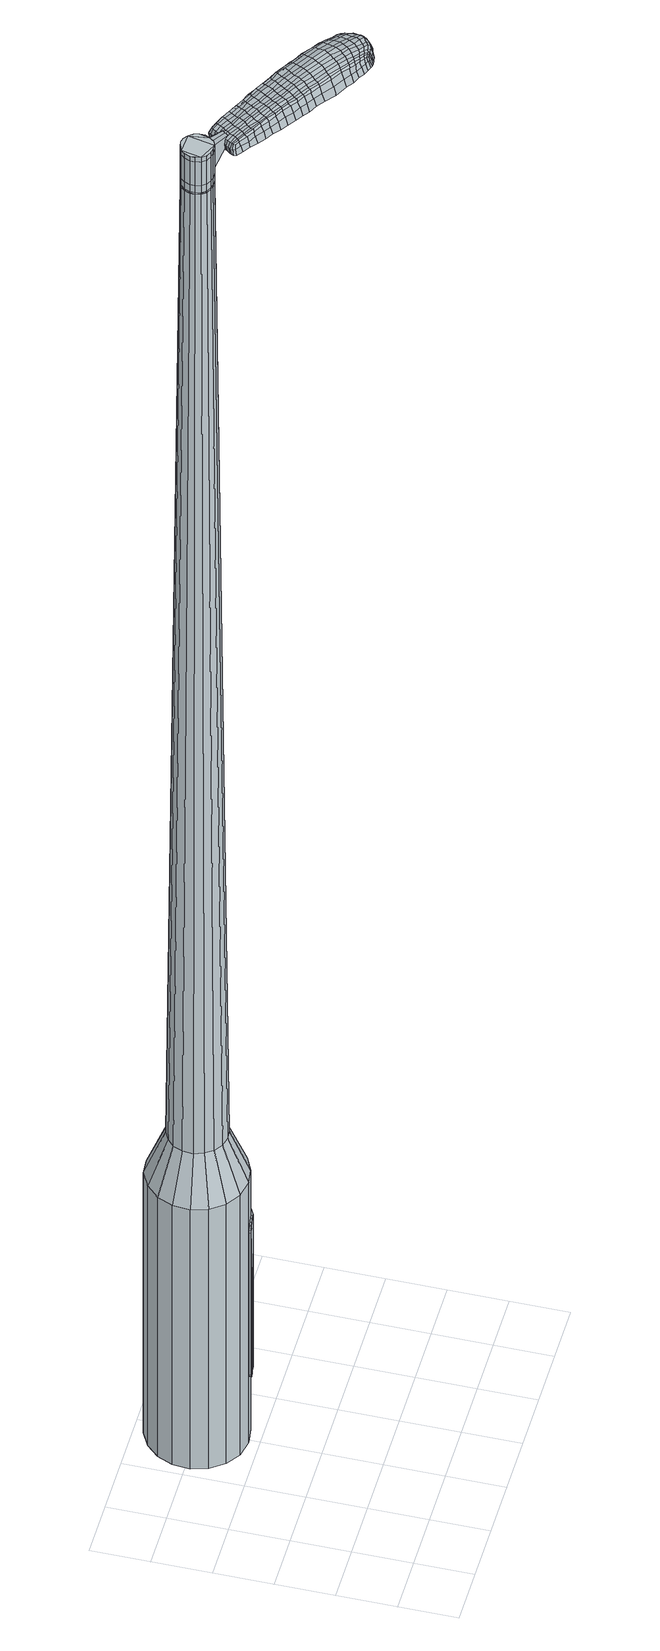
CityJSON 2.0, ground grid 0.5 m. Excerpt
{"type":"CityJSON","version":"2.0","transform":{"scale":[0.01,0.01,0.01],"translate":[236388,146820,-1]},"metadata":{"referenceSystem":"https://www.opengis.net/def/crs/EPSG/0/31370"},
"CityObjects":{
"object1":{"type":"GenericCityObject","attributes":{"cluster":525,"mean_distance_to_centroid":0.351,"new_centroid_x":236388.98,"new_centroid_y":146822.01,"mean_distance_to_camera":12.55,"H1":11.3,"H2":11.1,"Z_final":113.2,"cluster2":-1,"proj_x":236385.37,"proj_y":146827.54,"id_line":87668,"bearing_l":236.85,"distance":6.6,"orientation":"left","G_obj":326.85},"geometry":[{"type":"MultiSurface","lod":"2","boundaries":[[[0,1,2,3]],[[1,4,5,2]],[[4,6,7,5]],[[6,8,9,7]],[[8,10,11,9]],[[10,12,13,11]],[[12,14,15,13]],[[14,16,17,15]],[[16,18,19,17]],[[18,20,21,19]],[[20,22,23,21]],[[22,24,25,23]],[[24,26,27,25]],[[26,28,29,27]],[[28,30,31,29]],[[30,32,33,31]],[[32,34,35,33]],[[34,0,3,35]],[[36,37,38,39]],[[38,40,41,42]],[[41,43,42]],[[42,44,45,46]],[[45,47,46]],[[46,48,49,50]],[[49,51,50]],[[42,46,50,38]],[[50,52,39,38]],[[53,36,39]],[[2,5,7,35]],[[7,9,11,15]],[[11,13,15]],[[15,17,19,23]],[[19,21,23]],[[23,25,27,31]],[[27,29,31]],[[15,23,31,7]],[[31,33,35,7]],[[3,2,35]],[[1,0,54,55]],[[0,34,56,54]],[[34,32,57,56]],[[32,30,58,57]],[[30,28,59,58]],[[28,26,60,59]],[[26,24,61,60]],[[24,22,62,61]],[[22,20,63,62]],[[20,18,64,63]],[[18,16,65,64]],[[16,14,66,65]],[[14,12,67,66]],[[12,10,68,67]],[[10,8,69,68]],[[8,6,70,69]],[[6,4,71,70]],[[4,1,55,71]],[[55,54,72,73]],[[54,56,74,72]],[[56,57,75,74]],[[57,58,76,75]],[[58,59,77,76]],[[59,60,78,77]],[[60,61,79,78]],[[61,62,80,79]],[[62,63,81,80]],[[63,64,82,81]],[[64,65,83,82]],[[65,66,84,83]],[[66,67,85,84]],[[67,68,86,85]],[[68,69,87,86]],[[69,70,88,87]],[[70,71,89,88]],[[71,55,73,89]],[[72,90,91,92]],[[74,93,90,72]],[[75,94,93,74]],[[76,95,94,75]],[[77,96,95,76]],[[97,98,96,77]],[[99,100,98,97]],[[80,101,100,99]],[[81,102,101,80]],[[103,104,102,81]],[[105,106,104,103]],[[84,107,106,105]],[[108,109,107,84]],[[110,111,109,108]],[[87,112,111,110]],[[88,113,112,87]],[[114,115,113,88]],[[92,91,115,114]],[[116,117,118,119]],[[120,116,119,121]],[[122,120,121,123]],[[124,122,123,125]],[[126,124,125,127]],[[128,126,127,129]],[[130,128,129,131]],[[132,130,131,133]],[[134,132,133,135]],[[136,134,135,137]],[[138,136,137,139]],[[140,138,139,141]],[[142,140,141,143]],[[144,142,143,145]],[[146,144,145,147]],[[148,146,147,149]],[[73,72,92]],[[78,97,77]],[[78,79,99,97]],[[79,80,99]],[[82,103,81]],[[82,83,105,103]],[[83,84,105]],[[85,108,84]],[[85,86,110,108]],[[86,87,110]],[[89,114,88]],[[89,73,92,114]],[[150,91,90]],[[150,151,115,91]],[[151,113,115]],[[152,111,112]],[[152,153,109,111]],[[153,107,109]],[[154,106,107]],[[154,155,104,106]],[[155,102,104]],[[156,100,101]],[[156,157,98,100]],[[157,96,98]],[[39,52,148,158]],[[150,90,159,149]],[[53,39,158,117]],[[90,93,118,159]],[[36,53,117,116]],[[93,94,119,118]],[[37,36,116,120]],[[94,95,121,119]],[[38,37,120,122]],[[95,96,123,121]],[[40,38,122,124]],[[96,157,125,123]],[[41,40,124,126]],[[157,156,127,125]],[[43,41,126,128]],[[156,101,129,127]],[[42,43,128,130]],[[101,102,131,129]],[[44,42,130,132]],[[102,155,133,131]],[[45,44,132,134]],[[155,154,135,133]],[[47,45,134,136]],[[154,107,137,135]],[[46,47,136,138]],[[107,153,139,137]],[[48,46,138,140]],[[153,152,141,139]],[[49,48,140,142]],[[152,112,143,141]],[[51,49,142,144]],[[112,113,145,143]],[[50,51,144,146]],[[113,151,147,145]],[[52,50,146,148]],[[151,150,149,147]],[[148,149,160,161]],[[149,159,162,160]],[[159,118,163,162]],[[118,117,164,163]],[[117,158,165,164]],[[158,148,161,165]],[[166,167,168,169]],[[170,166,169,171]],[[166,170,172,173]],[[167,166,173,174]],[[175,176,177,178]],[[179,175,178,180]],[[175,179,181,182]],[[176,175,182,183]],[[184,185,186,187]],[[188,184,187,189]],[[184,188,190,191]],[[185,184,191,192]],[[193,194,195,196]],[[197,193,196,198]],[[193,197,199,200]],[[194,193,200,201]],[[202,203,204,205]],[[206,202,205,207]],[[202,206,208,209]],[[203,202,209,210]],[[211,212,213,214]],[[215,211,214,216]],[[211,215,217,218]],[[212,211,218,219]],[[220,221,222,223]],[[212,220,223,213]],[[220,212,219,224]],[[221,220,224,225]],[[226,227,228,229]],[[221,226,229,222]],[[226,221,225,230]],[[227,226,230,231]],[[232,170,171,233]],[[227,232,233,228]],[[232,227,231,234]],[[170,232,234,172]],[[235,236,237,238]],[[239,235,238,240]],[[235,239,241,242]],[[236,235,242,243]],[[244,245,246,247]],[[236,244,247,237]],[[244,236,243,248]],[[245,244,248,249]],[[250,251,252,253]],[[245,250,253,246]],[[250,245,249,254]],[[251,250,254,255]],[[256,257,258,259]],[[251,256,259,252]],[[256,251,255,260]],[[257,256,260,261]],[[262,167,174,263]],[[257,262,263,258]],[[262,257,261,264]],[[167,262,264,168]],[[265,266,267,268]],[[269,265,268,270]],[[265,269,271,272]],[[266,265,272,273]],[[274,275,276,277]],[[266,274,277,267]],[[274,266,273,278]],[[275,274,278,279]],[[280,281,282,283]],[[275,280,283,276]],[[280,275,279,284]],[[281,280,284,285]],[[286,179,180,287]],[[281,286,287,282]],[[286,281,285,288]],[[179,286,288,181]],[[289,290,291,292]],[[293,289,292,294]],[[289,293,295,296]],[[290,289,296,297]],[[298,299,300,301]],[[290,298,301,291]],[[298,290,297,302]],[[299,298,302,303]],[[304,305,306,307]],[[299,304,307,300]],[[304,299,303,308]],[[305,304,308,309]],[[310,311,312,313]],[[305,310,313,306]],[[310,305,309,314]],[[311,310,314,315]],[[316,176,183,317]],[[311,316,317,312]],[[316,311,315,318]],[[176,316,318,177]],[[319,205,204,320]],[[321,319,320,322]],[[319,321,323,324]],[[205,319,324,207]],[[325,321,322,326]],[[327,325,326,328]],[[325,327,329,330]],[[321,325,330,323]],[[331,327,328,332]],[[333,331,332,334]],[[331,333,335,336]],[[327,331,336,329]],[[337,333,334,338]],[[339,337,338,340]],[[337,339,341,342]],[[333,337,342,335]],[[343,339,340,344]],[[194,343,344,195]],[[343,194,201,345]],[[339,343,345,341]],[[346,347,192,191]],[[348,346,191,190]],[[346,348,349,350]],[[347,346,350,351]],[[352,353,351,350]],[[354,352,350,349]],[[352,354,355,356]],[[353,352,356,357]],[[358,359,357,356]],[[360,358,356,355]],[[358,360,361,362]],[[359,358,362,363]],[[364,365,363,362]],[[366,364,362,361]],[[364,366,199,197]],[[365,364,197,198]],[[367,368,369,370]],[[269,367,370,271]],[[367,269,270,371]],[[368,367,371,372]],[[373,188,189,374]],[[368,373,374,369]],[[373,368,372,375]],[[188,373,375,190]],[[376,377,378,379]],[[215,376,379,217]],[[376,215,216,380]],[[377,376,380,381]],[[382,383,384,385]],[[377,382,385,378]],[[382,377,381,386]],[[383,382,386,387]],[[388,185,192,389]],[[383,388,389,384]],[[388,383,387,390]],[[185,388,390,186]],[[391,392,393,394]],[[173,391,394,174]],[[391,173,172,395]],[[392,391,395,396]],[[397,398,399,400]],[[392,397,400,393]],[[397,392,396,401]],[[398,397,401,402]],[[403,196,195,404]],[[398,403,404,399]],[[403,398,402,405]],[[196,403,405,198]],[[406,407,408,409]],[[178,406,409,180]],[[406,178,177,410]],[[407,406,410,411]],[[412,200,199,413]],[[407,412,413,408]],[[412,407,411,414]],[[200,412,414,201]],[[415,416,417,418]],[[293,415,418,295]],[[415,293,294,419]],[[416,415,419,420]],[[421,206,207,422]],[[416,421,422,417]],[[421,416,420,423]],[[206,421,423,208]],[[424,425,426,427]],[[239,424,427,241]],[[424,239,240,428]],[[425,424,428,429]],[[430,431,432,433]],[[425,430,433,426]],[[430,425,429,434]],[[431,430,434,435]],[[436,203,210,437]],[[431,436,437,432]],[[436,431,435,438]],[[203,436,438,204]],[[439,440,429,428]],[[238,439,428,240]],[[439,238,237,441]],[[440,439,441,442]],[[443,444,435,434]],[[440,443,434,429]],[[443,440,442,445]],[[444,443,445,446]],[[447,320,204,438]],[[444,447,438,435]],[[447,444,446,448]],[[320,447,448,322]],[[449,450,451,452]],[[296,449,452,297]],[[449,296,295,418]],[[450,449,418,417]],[[453,324,323,454]],[[450,453,454,451]],[[453,450,417,422]],[[324,453,422,207]],[[455,456,442,441]],[[247,455,441,237]],[[455,247,246,457]],[[456,455,457,458]],[[459,460,446,445]],[[456,459,445,442]],[[459,456,458,461]],[[460,459,461,462]],[[463,326,322,448]],[[460,463,448,446]],[[463,460,462,464]],[[326,463,464,328]],[[465,466,467,468]],[[302,465,468,303]],[[465,302,297,452]],[[466,465,452,451]],[[469,330,329,470]],[[466,469,470,467]],[[469,466,451,454]],[[330,469,454,323]],[[471,472,458,457]],[[253,471,457,246]],[[471,253,252,473]],[[472,471,473,474]],[[475,476,462,461]],[[472,475,461,458]],[[475,472,474,477]],[[476,475,477,478]],[[479,332,328,464]],[[476,479,464,462]],[[479,476,478,480]],[[332,479,480,334]],[[481,482,483,484]],[[308,481,484,309]],[[481,308,303,468]],[[482,481,468,467]],[[485,336,335,486]],[[482,485,486,483]],[[485,482,467,470]],[[336,485,470,329]],[[487,488,474,473]],[[259,487,473,252]],[[487,259,258,489]],[[488,487,489,490]],[[491,492,478,477]],[[488,491,477,474]],[[491,488,490,493]],[[492,491,493,494]],[[495,338,334,480]],[[492,495,480,478]],[[495,492,494,496]],[[338,495,496,340]],[[497,498,499,500]],[[314,497,500,315]],[[497,314,309,484]],[[498,497,484,483]],[[501,342,341,502]],[[498,501,502,499]],[[501,498,483,486]],[[342,501,486,335]],[[503,504,490,489]],[[263,503,489,258]],[[503,263,174,394]],[[504,503,394,393]],[[505,506,494,493]],[[504,505,493,490]],[[505,504,393,400]],[[506,505,400,399]],[[507,344,340,496]],[[506,507,496,494]],[[507,506,399,404]],[[344,507,404,195]],[[508,509,411,410]],[[318,508,410,177]],[[508,318,315,500]],[[509,508,500,499]],[[510,345,201,414]],[[509,510,414,411]],[[510,509,499,502]],[[345,510,502,341]],[[511,512,372,371]],[[268,511,371,270]],[[511,268,267,513]],[[512,511,513,514]],[[515,348,190,375]],[[512,515,375,372]],[[515,512,514,516]],[[348,515,516,349]],[[517,518,519,520]],[[218,517,520,219]],[[517,218,217,379]],[[518,517,379,378]],[[521,522,523,524]],[[518,521,524,519]],[[521,518,378,385]],[[522,521,385,384]],[[525,347,351,526]],[[522,525,526,523]],[[525,522,384,389]],[[347,525,389,192]],[[527,528,514,513]],[[277,527,513,267]],[[527,277,276,529]],[[528,527,529,530]],[[531,354,349,516]],[[528,531,516,514]],[[531,528,530,532]],[[354,531,532,355]],[[533,534,535,536]],[[224,533,536,225]],[[533,224,219,520]],[[534,533,520,519]],[[537,538,539,540]],[[534,537,540,535]],[[537,534,519,524]],[[538,537,524,523]],[[541,353,357,542]],[[538,541,542,539]],[[541,538,523,526]],[[353,541,526,351]],[[543,544,530,529]],[[283,543,529,276]],[[543,283,282,545]],[[544,543,545,546]],[[547,360,355,532]],[[544,547,532,530]],[[547,544,546,548]],[[360,547,548,361]],[[549,550,551,552]],[[230,549,552,231]],[[549,230,225,536]],[[550,549,536,535]],[[553,554,555,556]],[[550,553,556,551]],[[553,550,535,540]],[[554,553,540,539]],[[557,359,363,558]],[[554,557,558,555]],[[557,554,539,542]],[[359,557,542,357]],[[559,560,546,545]],[[287,559,545,282]],[[559,287,180,409]],[[560,559,409,408]],[[561,366,361,548]],[[560,561,548,546]],[[561,560,408,413]],[[366,561,413,199]],[[562,563,396,395]],[[234,562,395,172]],[[562,234,231,552]],[[563,562,552,551]],[[564,565,402,401]],[[563,564,401,396]],[[564,563,551,556]],[[565,564,556,555]],[[566,365,198,405]],[[565,566,405,402]],[[566,565,555,558]],[[365,566,558,363]],[[567,568,569,570]],[[570,569,571,572]],[[573,571,569,574]],[[574,569,568,575]],[[576,577,578,579]],[[579,578,580,581]],[[582,580,578,583]],[[583,578,577,584]],[[585,586,587,588]],[[588,587,589,590]],[[591,589,587,592]],[[592,587,586,593]],[[594,595,596,597]],[[597,596,598,599]],[[600,598,596,601]],[[601,596,595,602]],[[603,604,605,606]],[[606,605,607,608]],[[609,607,605,610]],[[610,605,604,611]],[[612,613,614,615]],[[615,614,616,617]],[[618,616,614,619]],[[619,614,613,620]],[[621,622,623,624]],[[624,623,613,612]],[[620,613,623,625]],[[625,623,622,626]],[[627,628,629,630]],[[630,629,622,621]],[[626,622,629,631]],[[631,629,628,632]],[[572,571,633,634]],[[634,633,628,627]],[[632,628,633,635]],[[635,633,571,573]],[[636,637,638,639]],[[639,638,640,641]],[[642,640,638,643]],[[643,638,637,644]],[[645,646,647,648]],[[648,647,637,636]],[[644,637,647,649]],[[649,647,646,650]],[[651,652,653,654]],[[654,653,646,645]],[[650,646,653,655]],[[655,653,652,656]],[[657,658,659,660]],[[660,659,652,651]],[[656,652,659,661]],[[661,659,658,662]],[[575,568,663,664]],[[664,663,658,657]],[[662,658,663,665]],[[665,663,568,567]],[[666,667,668,669]],[[669,668,670,671]],[[672,670,668,673]],[[673,668,667,674]],[[675,676,677,678]],[[678,677,667,666]],[[674,667,677,679]],[[679,677,676,680]],[[681,682,683,684]],[[684,683,676,675]],[[680,676,683,685]],[[685,683,682,686]],[[581,580,687,688]],[[688,687,682,681]],[[686,682,687,689]],[[689,687,580,582]],[[690,691,692,693]],[[693,692,694,695]],[[696,694,692,697]],[[697,692,691,698]],[[699,700,701,702]],[[702,701,691,690]],[[698,691,701,703]],[[703,701,700,704]],[[705,706,707,708]],[[708,707,700,699]],[[704,700,707,709]],[[709,707,706,710]],[[711,712,713,714]],[[714,713,706,705]],[[710,706,713,715]],[[715,713,712,716]],[[584,577,717,718]],[[718,717,712,711]],[[716,712,717,719]],[[719,717,577,576]],[[603,606,720,721]],[[721,720,722,723]],[[724,722,720,725]],[[725,720,606,608]],[[723,722,726,727]],[[727,726,728,729]],[[730,728,726,731]],[[731,726,722,724]],[[729,728,732,733]],[[733,732,734,735]],[[736,734,732,737]],[[737,732,728,730]],[[735,734,738,739]],[[739,738,740,741]],[[742,740,738,743]],[[743,738,734,736]],[[741,740,744,745]],[[745,744,595,594]],[[602,595,744,746]],[[746,744,740,742]],[[593,747,748,592]],[[592,748,749,591]],[[750,749,748,751]],[[751,748,747,752]],[[752,753,754,751]],[[751,754,755,750]],[[756,755,754,757]],[[757,754,753,758]],[[758,759,760,757]],[[757,760,761,756]],[[762,761,760,763]],[[763,760,759,764]],[[764,765,766,763]],[[763,766,767,762]],[[600,767,766,598]],[[598,766,765,599]],[[768,769,770,771]],[[771,770,670,672]],[[671,670,770,772]],[[772,770,769,773]],[[590,589,774,775]],[[775,774,769,768]],[[773,769,774,776]],[[776,774,589,591]],[[777,778,779,780]],[[780,779,616,618]],[[617,616,779,781]],[[781,779,778,782]],[[783,784,785,786]],[[786,785,778,777]],[[782,778,785,787]],[[787,785,784,788]],[[593,586,789,790]],[[790,789,784,783]],[[788,784,789,791]],[[791,789,586,585]],[[792,793,794,795]],[[795,794,574,575]],[[573,574,794,796]],[[796,794,793,797]],[[798,799,800,801]],[[801,800,793,792]],[[797,793,800,802]],[[802,800,799,803]],[[594,597,804,805]],[[805,804,799,798]],[[803,799,804,806]],[[806,804,597,599]],[[807,808,809,810]],[[810,809,579,581]],[[576,579,809,811]],[[811,809,808,812]],[[600,601,813,814]],[[814,813,808,807]],[[812,808,813,815]],[[815,813,601,602]],[[816,817,818,819]],[[819,818,694,696]],[[694,818,695]],[[695,818,817,820]],[[608,607,821,822]],[[822,821,817,816]],[[820,817,821,823]],[[823,821,607,609]],[[824,825,826]],[[826,825,640,642]],[[641,640,825,827]],[[828,829,830,831]],[[831,830,825,824]],[[827,825,830,832]],[[832,830,829,833]],[[611,604,834,835]],[[835,834,829,828]],[[833,829,834,836]],[[836,834,604,603]],[[837,838,827]],[[827,838,639,641]],[[636,639,838,839]],[[839,838,837,840]],[[833,841,842,832]],[[832,842,837,827]],[[840,837,842,843]],[[843,842,841,844]],[[603,721,845,836]],[[836,845,841,833]],[[844,841,845,846]],[[846,845,721,723]],[[847,848,849,850]],[[850,849,697,698]],[[696,697,849,819]],[[819,849,848,816]],[[724,725,851,852]],[[852,851,848,847]],[[816,848,851,822]],[[822,851,725,608]],[[840,853,854,839]],[[839,854,648,636]],[[645,648,854,855]],[[854,853,855]],[[844,856,857,843]],[[843,857,853,840]],[[855,853,857,858]],[[858,857,856,859]],[[723,727,860,846]],[[846,860,856,844]],[[859,856,860,861]],[[861,860,727,729]],[[862,863,864,865]],[[865,864,703,704]],[[698,703,864,850]],[[850,864,863,847]],[[730,731,866,867]],[[867,866,863,862]],[[847,863,866,852]],[[852,866,731,724]],[[868,869,855]],[[855,869,654,645]],[[651,654,869,870]],[[870,869,868,871]],[[859,872,873,858]],[[858,873,868,855]],[[871,868,873,874]],[[874,873,872,875]],[[729,733,876,861]],[[861,876,872,859]],[[875,872,876,877]],[[877,876,733,735]],[[878,879,880,881]],[[881,880,709,710]],[[704,709,880,865]],[[865,880,879,862]],[[736,737,882,883]],[[883,882,879,878]],[[862,879,882,867]],[[867,882,737,730]],[[871,884,885,870]],[[870,885,660,651]],[[657,660,885,886]],[[886,885,884,887]],[[875,888,889,874]],[[874,889,884,871]],[[887,884,889,890]],[[890,889,888,891]],[[735,739,892,877]],[[877,892,888,875]],[[891,888,892,893]],[[893,892,739,741]],[[894,895,896,897]],[[897,896,715,716]],[[710,715,896,881]],[[881,896,895,878]],[[742,743,898,899]],[[899,898,895,894]],[[878,895,898,883]],[[883,898,743,736]],[[887,900,901,886]],[[886,901,664,657]],[[575,664,901,795]],[[795,901,900,792]],[[891,902,903,890]],[[890,903,900,887]],[[792,900,903,801]],[[801,903,902,798]],[[741,745,904,893]],[[893,904,902,891]],[[798,902,904,805]],[[805,904,745,594]],[[812,905,906,811]],[[811,906,719,576]],[[716,719,906,897]],[[897,906,905,894]],[[602,746,907,815]],[[815,907,905,812]],[[894,905,907,899]],[[899,907,746,742]],[[773,908,909,772]],[[772,909,669,671]],[[666,669,909,910]],[[910,909,908,911]],[[591,749,912,776]],[[776,912,908,773]],[[911,908,912,913]],[[913,912,749,750]],[[914,915,916,917]],[[917,916,619,620]],[[618,619,916,780]],[[780,916,915,777]],[[918,919,920,921]],[[921,920,915,914]],[[777,915,920,786]],[[786,920,919,783]],[[752,747,922,923]],[[923,922,919,918]],[[783,919,922,790]],[[790,922,747,593]],[[911,924,925,910]],[[910,925,678,666]],[[675,678,925,926]],[[926,925,924,927]],[[750,755,928,913]],[[913,928,924,911]],[[927,924,928,929]],[[929,928,755,756]],[[930,931,932,933]],[[933,932,625,626]],[[620,625,932,917]],[[917,932,931,914]],[[934,935,936,937]],[[937,936,931,930]],[[914,931,936,921]],[[921,936,935,918]],[[758,753,938,939]],[[939,938,935,934]],[[918,935,938,923]],[[923,938,753,752]],[[927,940,941,926]],[[926,941,684,675]],[[681,684,941,942]],[[942,941,940,943]],[[756,761,944,929]],[[929,944,940,927]],[[943,940,944,945]],[[945,944,761,762]],[[946,947,948,949]],[[949,948,631,632]],[[626,631,948,933]],[[933,948,947,930]],[[950,951,952,953]],[[953,952,947,946]],[[930,947,952,937]],[[937,952,951,934]],[[764,759,954,955]],[[955,954,951,950]],[[934,951,954,939]],[[939,954,759,758]],[[943,956,957,942]],[[942,957,688,681]],[[581,688,957,810]],[[810,957,956,807]],[[762,767,958,945]],[[945,958,956,943]],[[807,956,958,814]],[[814,958,767,600]],[[797,959,960,796]],[[796,960,635,573]],[[632,635,960,949]],[[949,960,959,946]],[[803,961,962,802]],[[802,962,959,797]],[[946,959,962,953]],[[953,962,961,950]],[[599,765,963,806]],[[806,963,961,803]],[[950,961,963,955]],[[955,963,765,764]],[[567,570,169,168]],[[570,572,171,169]],[[582,583,182,181]],[[583,584,183,182]],[[585,588,187,186]],[[588,590,189,187]],[[609,610,209,208]],[[610,611,210,209]],[[612,615,214,213]],[[615,617,216,214]],[[621,624,223,222]],[[624,612,213,223]],[[627,630,229,228]],[[630,621,222,229]],[[572,634,233,171]],[[634,627,228,233]],[[642,643,242,241]],[[643,644,243,242]],[[644,649,248,243]],[[649,650,249,248]],[[650,655,254,249]],[[655,656,255,254]],[[656,661,260,255]],[[661,662,261,260]],[[662,665,264,261]],[[665,567,168,264]],[[672,673,272,271]],[[673,674,273,272]],[[674,679,278,273]],[[679,680,279,278]],[[680,685,284,279]],[[685,686,285,284]],[[686,689,288,285]],[[689,582,181,288]],[[690,693,292,291]],[[693,695,294,292]],[[699,702,301,300]],[[702,690,291,301]],[[705,708,307,306]],[[708,699,300,307]],[[711,714,313,312]],[[714,705,306,313]],[[584,718,317,183]],[[718,711,312,317]],[[768,771,370,369]],[[771,672,271,370]],[[590,775,374,189]],[[775,768,369,374]],[[617,781,380,216]],[[781,782,381,380]],[[782,787,386,381]],[[787,788,387,386]],[[788,791,390,387]],[[791,585,186,390]],[[695,419,294]],[[695,820,420,419]],[[820,823,423,420]],[[823,609,208,423]],[[824,826,427,426]],[[826,642,241,427]],[[828,831,433,432]],[[831,824,426,433]],[[611,835,437,210]],[[835,828,432,437]],[[964,965,966,967]],[[968,969,967,966]],[[970,971,972,973]],[[974,975,976,977]],[[965,978,979,966]],[[980,968,966,979]],[[981,970,973,982]],[[983,984,975,974]],[[978,985,986,979]],[[986,987,980,979]],[[988,981,982,989]],[[990,984,983,991]],[[985,992,993,986]],[[993,994,987,986]],[[995,988,989,996]],[[997,990,991,998]],[[999,1000,1001,1002]],[[1003,1004,1000,999]],[[1003,1005,1006,1004]],[[1005,1007,1008,1006]],[[1009,1010,1011,1012]],[[1013,1014,1010,1009]],[[1015,1016,1014,1013]],[[1017,1018,1016,1015]],[[1012,1001,1000,1009]],[[1009,1000,1004,1013]],[[1004,1006,1015,1013]],[[1006,1008,1017,1015]],[[973,972,969,968]],[[982,973,968,980]],[[987,989,982,980]],[[994,996,989,987]],[[974,977,971,970]],[[983,974,970,981]],[[991,983,981,988]],[[998,991,988,995]],[[975,999,1002,976]],[[984,1003,999,975]],[[1005,1003,984,990]],[[1007,1005,990,997]],[[1019,1020,1021,1022]],[[1021,1023,1024,1025]],[[1021,1025,1026,1027]],[[1021,1027,1022]],[[1028,1019,1022,1029]],[[1030,1029,1022,1031]],[[1032,1031,1022]],[[1033,1021,1020,1034]],[[1035,1033,1034,1036]],[[1037,1035,1036,1038]],[[1039,1037,1038,1040]],[[1041,1039,1040,1042]],[[1042,1043,1044,1045]],[[1042,1045,1046,1047]],[[1042,1047,1048,1049]],[[1048,1050,1051,1052]],[[1048,1052,1053,1054]],[[1048,1054,1049]],[[1042,1049,1041]],[[1055,1056,1020,1019]],[[1057,1058,1023,1021]],[[1059,1060,1032,1022]],[[1056,1061,1034,1020]],[[1062,1057,1021,1033]],[[1061,1063,1036,1034]],[[1064,1062,1033,1035]],[[1063,1065,1038,1036]],[[1066,1064,1035,1037]],[[1065,1067,1040,1038]],[[1068,1066,1037,1039]],[[1067,1069,1042,1040]],[[1070,1068,1039,1041]],[[1069,1071,1043,1042]],[[1072,1073,1050,1048]],[[1074,1070,1041,1049]],[[1044,1043,1071,1075]],[[1045,1044,1075,1076]],[[1046,1045,1076,1077]],[[1047,1046,1077,1078]],[[1048,1047,1078,1072]],[[1079,1055,1019,1028]],[[1080,1079,1028,1029]],[[1081,1080,1029,1030]],[[1082,1081,1030,1031]],[[1060,1082,1031,1032]],[[1024,1023,1058,1083]],[[1051,1050,1073,1084]],[[1025,1024,1083,1085]],[[1026,1025,1085,1086]],[[1027,1026,1086,1087]],[[1022,1027,1087,1059]],[[1052,1051,1084,1088]],[[1053,1052,1088,1089]],[[1054,1053,1089,1090]],[[1049,1054,1090,1074]]]}]}
},
"vertices":[
[136,178,384],[125,167,384],[125,167,96],[136,178,96],[112,161,384],[112,161,96],[98,159,384],[98,159,96],[83,162,384],[83,162,96],[71,170,384],[71,170,96],[62,182,384],[62,182,96],[58,196,384],[58,196,96],[59,211,384],[59,211,96],[65,224,384],[65,224,96],[75,235,384],[75,235,96],[88,242,384],[88,242,96],[102,243,384],[102,243,96],[117,240,384],[117,240,96],[129,232,384],[129,232,96],[138,220,384],[138,220,96],[142,206,384],[142,206,96],[141,192,384],[141,192,96],[113,203,1524],[112,207,1524],[109,211,1524],[111,194,1524],[105,214,1524],[101,215,1524],[92,212,1524],[96,214,1524],[89,209,1524],[87,204,1524],[88,195,1524],[87,200,1524],[91,191,1524],[95,189,1524],[104,188,1524],[99,188,1524],[108,190,1524],[113,198,1524],[121,187,429],[115,181,429],[125,195,429],[125,204,429],[123,213,429],[117,220,429],[110,224,429],[101,226,429],[93,225,429],[85,221,429],[79,215,429],[76,207,429],[75,198,429],[78,190,429],[83,183,429],[90,178,429],[99,176,429],[107,177,429],[111,194,1483],[108,190,1483],[113,198,1483],[113,203,1483],[112,207,1483],[109,211,1483],[105,214,1483],[101,215,1483],[96,214,1483],[92,212,1483],[89,209,1483],[87,204,1483],[87,200,1483],[88,195,1483],[91,191,1483],[95,189,1483],[99,188,1483],[104,188,1483],[111,194,1485],[108,191,1485],[108,191,1483],[113,198,1485],[113,203,1485],[112,207,1485],[109,211,1485],[105,213,1483],[105,213,1485],[101,214,1483],[101,214,1485],[96,214,1485],[92,212,1485],[89,208,1483],[89,208,1485],[88,204,1483],[88,204,1485],[87,200,1485],[89,195,1483],[89,195,1485],[91,192,1483],[91,192,1485],[95,189,1485],[99,188,1485],[104,189,1483],[104,189,1485],[113,203,1519],[113,198,1519],[113,198,1493],[113,203,1493],[112,207,1519],[112,207,1493],[109,211,1519],[109,211,1493],[105,214,1519],[105,214,1493],[101,215,1519],[101,215,1493],[96,214,1519],[96,214,1493],[92,212,1519],[92,212,1493],[89,209,1519],[89,209,1493],[87,204,1519],[87,204,1493],[87,200,1519],[87,200,1493],[88,195,1519],[88,195,1493],[91,191,1519],[91,191,1493],[95,189,1519],[95,189,1493],[99,188,1519],[99,188,1493],[104,188,1519],[104,188,1493],[108,190,1519],[108,190,1493],[108,190,1485],[104,188,1485],[91,191,1485],[88,195,1485],[87,204,1485],[89,209,1485],[101,215,1485],[105,214,1485],[111,194,1519],[111,194,1493],[125,181,1513],[125,181,1518],[127,184,1513],[129,186,1513],[129,186,1518],[127,184,1518],[178,127,1519],[173,131,1518],[173,129,1509],[179,125,1510],[185,122,1519],[186,120,1510],[185,124,1526],[178,129,1525],[173,133,1525],[200,159,1519],[193,163,1518],[192,162,1525],[198,158,1525],[207,154,1519],[205,154,1526],[209,155,1510],[202,159,1510],[195,163,1509],[251,104,1519],[249,101,1519],[250,101,1513],[252,104,1513],[253,108,1519],[254,108,1513],[251,109,1524],[250,105,1524],[248,102,1524],[189,145,1530],[183,149,1529],[181,146,1529],[188,142,1530],[197,140,1531],[195,137,1531],[199,143,1530],[191,148,1530],[185,152,1529],[122,189,1512],[120,186,1512],[121,186,1517],[123,188,1517],[123,191,1512],[124,190,1517],[124,191,1506],[122,188,1506],[121,186,1506],[229,96,1519],[226,97,1519],[226,95,1512],[229,94,1512],[231,95,1518],[231,93,1512],[231,96,1522],[229,97,1523],[226,98,1524],[221,99,1519],[216,102,1519],[217,100,1512],[221,97,1512],[222,101,1524],[217,103,1525],[211,105,1519],[205,109,1519],[205,107,1511],[211,103,1511],[211,106,1526],[205,111,1526],[195,115,1519],[195,113,1510],[195,117,1526],[119,171,1513],[125,166,1513],[125,167,1518],[119,172,1517],[115,174,1512],[116,174,1516],[115,173,1506],[119,169,1507],[125,165,1507],[131,162,1514],[137,157,1515],[137,159,1520],[131,163,1519],[131,160,1507],[137,155,1507],[143,153,1515],[149,148,1516],[149,150,1522],[143,154,1521],[143,151,1508],[149,146,1508],[155,144,1517],[161,139,1517],[161,141,1524],[155,146,1523],[155,142,1508],[161,137,1509],[167,135,1518],[167,137,1524],[167,133,1509],[249,125,1519],[246,127,1519],[245,126,1524],[248,124,1523],[251,123,1518],[250,123,1522],[252,124,1512],[250,126,1512],[248,128,1512],[243,130,1519],[238,134,1519],[237,133,1525],[241,129,1524],[244,131,1512],[240,134,1512],[233,137,1519],[227,142,1519],[225,141,1526],[232,137,1526],[235,138,1511],[228,142,1511],[217,148,1519],[215,147,1526],[219,149,1510],[136,196,1513],[142,192,1513],[144,193,1507],[137,196,1507],[131,198,1512],[132,199,1506],[131,197,1516],[134,195,1517],[141,192,1518],[149,188,1514],[155,185,1515],[157,185,1507],[150,189,1507],[147,188,1519],[154,184,1520],[162,181,1515],[168,177,1516],[170,178,1508],[163,181,1508],[160,180,1521],[167,177,1522],[175,174,1517],[181,170,1517],[183,170,1509],[176,174,1508],[173,173,1523],[179,169,1524],[187,166,1518],[189,167,1509],[186,165,1524],[127,185,1519],[126,183,1519],[133,181,1520],[132,179,1520],[135,183,1520],[129,187,1519],[140,177,1522],[138,174,1522],[146,173,1523],[144,170,1523],[148,175,1523],[141,179,1521],[152,169,1524],[151,166,1524],[158,165,1525],[157,162,1525],[160,167,1525],[154,171,1524],[165,161,1526],[163,158,1526],[171,157,1527],[169,154,1527],[173,159,1527],[166,163,1526],[177,153,1528],[175,150,1528],[179,156,1528],[248,107,1527],[246,104,1527],[249,110,1526],[245,113,1527],[244,109,1528],[242,106,1528],[238,113,1529],[236,109,1529],[240,116,1528],[234,120,1530],[232,117,1530],[230,113,1530],[226,121,1531],[224,117,1531],[228,124,1530],[221,129,1531],[219,126,1531],[217,123,1531],[208,133,1531],[206,130,1531],[210,136,1531],[252,121,1518],[253,118,1519],[254,118,1513],[253,122,1513],[250,121,1523],[251,118,1523],[253,113,1519],[254,113,1513],[252,114,1524],[233,94,1518],[236,95,1518],[235,96,1523],[233,96,1523],[233,93,1513],[236,93,1513],[240,95,1519],[243,96,1519],[242,97,1524],[239,96,1523],[240,94,1513],[244,96,1513],[247,98,1519],[245,99,1524],[247,98,1513],[179,130,1528],[180,132,1528],[174,136,1528],[173,134,1527],[186,125,1528],[187,126,1529],[182,134,1529],[184,136,1530],[178,141,1529],[176,138,1528],[189,129,1529],[191,131,1530],[186,139,1530],[180,143,1529],[193,134,1531],[197,157,1528],[196,155,1529],[203,150,1529],[204,152,1528],[191,161,1527],[190,159,1528],[194,151,1529],[201,147,1530],[187,155,1528],[128,199,1512],[127,197,1512],[128,196,1517],[129,197,1517],[130,199,1506],[128,197,1506],[125,194,1512],[126,193,1517],[126,194,1506],[114,176,1512],[114,178,1512],[115,177,1506],[114,175,1506],[115,176,1517],[116,177,1517],[116,180,1512],[117,182,1512],[118,181,1506],[116,179,1506],[117,179,1517],[118,181,1517],[119,184,1512],[119,183,1506],[120,184,1517],[119,173,1519],[120,174,1519],[125,169,1520],[126,170,1520],[122,176,1519],[123,178,1519],[128,172,1520],[129,174,1520],[124,181,1519],[131,176,1520],[134,194,1519],[132,193,1519],[139,189,1520],[140,191,1520],[131,190,1519],[137,186,1520],[132,164,1521],[132,166,1521],[138,160,1522],[139,161,1522],[134,168,1521],[135,170,1521],[140,163,1522],[141,166,1523],[137,172,1522],[143,168,1523],[146,187,1521],[145,185,1521],[152,181,1522],[153,183,1522],[143,182,1521],[150,178,1522],[144,156,1523],[145,157,1523],[150,151,1524],[151,153,1524],[146,159,1523],[147,162,1524],[152,155,1525],[154,157,1525],[149,164,1524],[155,160,1525],[159,179,1523],[158,177,1523],[164,174,1524],[166,175,1524],[156,175,1524],[162,171,1525],[156,147,1525],[157,148,1525],[161,143,1526],[163,144,1526],[158,151,1526],[160,153,1526],[164,146,1527],[166,149,1527],[161,156,1526],[167,151,1527],[172,172,1525],[171,170,1525],[177,166,1526],[178,168,1526],[169,167,1526],[175,163,1527],[167,138,1527],[168,140,1527],[170,142,1527],[172,145,1528],[173,147,1528],[185,164,1527],[183,162,1527],[181,159,1528],[248,123,1525],[249,120,1525],[245,125,1526],[246,122,1526],[249,115,1526],[246,118,1527],[231,97,1525],[233,97,1525],[230,99,1526],[228,99,1525],[236,98,1525],[240,99,1526],[236,101,1527],[233,100,1526],[243,101,1526],[239,103,1527],[241,128,1526],[241,125,1527],[236,132,1527],[236,129,1528],[241,121,1528],[235,125,1529],[223,101,1526],[225,102,1527],[220,105,1528],[218,104,1527],[228,103,1527],[231,104,1528],[225,108,1529],[222,106,1528],[234,107,1528],[228,111,1530],[231,135,1528],[231,133,1529],[224,140,1528],[224,137,1529],[230,129,1529],[222,134,1530],[213,107,1528],[214,108,1528],[207,113,1529],[206,112,1528],[217,110,1529],[219,112,1530],[212,117,1530],[210,115,1530],[222,115,1530],[214,120,1531],[215,146,1529],[214,144,1529],[212,140,1530],[196,118,1528],[197,120,1529],[199,122,1530],[202,124,1530],[204,127,1531],[174,130,1509],[174,132,1518],[179,128,1518],[180,126,1509],[186,123,1519],[187,121,1510],[187,125,1525],[180,130,1525],[174,134,1525],[191,160,1525],[192,161,1518],[199,157,1518],[197,156,1525],[206,153,1519],[204,152,1525],[208,153,1510],[201,158,1509],[194,161,1509],[248,102,1513],[248,102,1519],[249,105,1519],[250,105,1513],[251,109,1519],[251,108,1513],[249,109,1524],[248,106,1524],[246,103,1524],[182,146,1528],[184,148,1528],[190,144,1529],[188,142,1529],[197,139,1529],[195,137,1529],[199,142,1529],[191,147,1529],[185,151,1528],[123,185,1516],[122,185,1512],[124,187,1512],[124,187,1516],[125,190,1512],[126,189,1516],[126,190,1506],[124,187,1506],[123,184,1506],[227,97,1512],[226,99,1519],[229,97,1518],[229,96,1512],[231,97,1518],[231,95,1512],[231,98,1522],[230,99,1523],[227,100,1523],[218,102,1512],[217,104,1519],[222,101,1519],[222,99,1512],[223,102,1524],[218,105,1525],[206,109,1511],[206,111,1519],[212,107,1519],[212,105,1511],[212,108,1525],[206,112,1526],[196,117,1519],[196,115,1510],[196,119,1526],[126,169,1518],[126,168,1513],[120,172,1513],[120,173,1517],[116,175,1512],[117,175,1515],[116,174,1506],[120,171,1506],[126,166,1507],[138,160,1520],[138,159,1514],[132,163,1514],[132,165,1519],[132,162,1507],[138,157,1507],[150,151,1522],[150,150,1516],[144,154,1515],[144,156,1521],[144,152,1508],[150,148,1508],[162,143,1523],[162,141,1517],[156,145,1516],[156,147,1522],[156,143,1508],[162,139,1508],[168,137,1517],[168,138,1524],[168,135,1509],[244,125,1523],[245,126,1519],[247,124,1518],[246,123,1523],[249,122,1518],[248,122,1522],[250,123,1512],[249,124,1512],[247,126,1512],[235,131,1525],[237,132,1519],[241,129,1519],[240,128,1524],[243,129,1512],[238,133,1512],[224,139,1526],[225,140,1519],[232,136,1519],[231,135,1525],[234,136,1511],[227,141,1511],[216,146,1519],[214,146,1526],[218,147,1510],[143,191,1507],[141,190,1513],[135,194,1513],[136,194,1506],[130,196,1512],[131,197,1506],[130,195,1515],[134,194,1517],[140,190,1518],[156,183,1507],[154,183,1514],[148,187,1514],[149,187,1507],[147,186,1519],[153,182,1520],[169,176,1508],[167,175,1516],[161,179,1515],[162,180,1508],[159,179,1521],[166,175,1522],[182,169,1508],[180,168,1517],[174,172,1516],[175,172,1508],[172,171,1522],[178,167,1523],[186,164,1517],[188,165,1509],[185,164,1524],[128,184,1518],[127,182,1518],[134,180,1519],[132,178,1519],[135,183,1519],[130,187,1518],[140,176,1520],[139,174,1520],[146,172,1521],[145,170,1521],[148,175,1521],[142,179,1520],[153,168,1523],[151,166,1523],[159,164,1524],[157,162,1524],[161,167,1524],[154,171,1523],[165,160,1525],[163,158,1525],[171,156,1526],[170,154,1526],[173,159,1526],[167,163,1525],[177,152,1527],[176,150,1527],[179,155,1527],[244,104,1526],[246,107,1526],[247,111,1525],[244,113,1526],[243,109,1526],[241,107,1526],[236,110,1528],[238,113,1528],[239,116,1527],[233,120,1528],[232,117,1529],[230,114,1529],[224,118,1530],[226,121,1530],[228,124,1529],[220,129,1530],[218,126,1530],[217,123,1530],[206,130,1530],[208,132,1530],[210,136,1530],[252,118,1513],[250,118,1518],[250,121,1518],[251,121,1512],[248,121,1523],[249,118,1523],[251,113,1519],[252,113,1513],[249,114,1523],[235,98,1523],[236,97,1518],[233,96,1518],[233,98,1523],[233,95,1512],[236,95,1512],[241,99,1523],[242,98,1519],[239,97,1519],[238,98,1523],[239,96,1513],[243,98,1513],[245,100,1519],[244,101,1524],[246,100,1513],[175,136,1527],[181,132,1527],[180,131,1527],[174,135,1526],[187,126,1527],[188,127,1528],[178,141,1528],[184,137,1528],[182,134,1528],[177,138,1527],[190,129,1528],[192,131,1529],[186,139,1529],[180,143,1528],[194,134,1529],[203,150,1528],[196,154,1527],[196,156,1527],[204,151,1527],[190,159,1526],[190,158,1527],[194,151,1528],[201,146,1528],[188,155,1527],[130,195,1516],[129,196,1512],[130,197,1512],[130,196,1516],[130,196,1506],[127,193,1512],[128,192,1516],[128,193,1506],[117,175,1506],[116,176,1512],[116,175,1506],[117,176,1516],[120,180,1506],[119,181,1512],[118,178,1512],[118,177,1506],[119,178,1516],[120,180,1516],[121,183,1512],[121,182,1506],[121,182,1516],[121,174,1518],[121,173,1518],[127,169,1519],[127,170,1519],[124,178,1518],[122,176,1518],[128,172,1519],[130,174,1519],[125,180,1518],[131,176,1519],[139,189,1519],[133,192,1518],[134,193,1518],[140,189,1519],[131,190,1518],[137,186,1519],[133,166,1520],[133,165,1520],[139,161,1521],[136,170,1520],[134,168,1520],[140,163,1521],[142,166,1521],[137,172,1520],[143,168,1521],[152,181,1521],[146,185,1520],[146,186,1520],[153,182,1521],[144,182,1520],[150,178,1521],[145,157,1522],[145,156,1522],[151,152,1523],[151,153,1523],[148,161,1522],[147,159,1522],[153,155,1523],[154,157,1524],[150,164,1523],[156,160,1524],[165,173,1523],[158,177,1522],[159,178,1522],[165,174,1523],[156,174,1522],[163,170,1523],[157,149,1524],[157,148,1524],[163,143,1525],[163,144,1525],[160,153,1525],[159,151,1524],[165,146,1525],[166,149,1526],[162,155,1525],[168,151,1526],[177,166,1525],[171,169,1524],[172,170,1524],[178,167,1525],[169,166,1524],[175,162,1525],[169,140,1526],[168,139,1526],[172,145,1527],[171,142,1526],[174,147,1527],[183,162,1526],[184,163,1526],[181,159,1526],[247,119,1524],[247,122,1524],[244,124,1525],[245,122,1525],[248,115,1525],[245,117,1525],[230,100,1525],[233,99,1524],[231,99,1524],[228,100,1525],[236,102,1526],[239,100,1525],[236,99,1524],[233,101,1525],[242,102,1525],[239,104,1526],[241,125,1526],[240,127,1526],[235,131,1526],[235,129,1527],[240,121,1526],[235,125,1527],[220,106,1527],[225,103,1526],[223,103,1526],[218,106,1526],[225,109,1528],[231,105,1527],[228,104,1526],[222,107,1527],[234,107,1527],[228,111,1528],[230,132,1527],[230,134,1527],[224,139,1527],[223,137,1528],[229,128,1528],[222,133,1529],[208,114,1528],[215,109,1527],[213,109,1527],[206,113,1527],[212,118,1529],[219,113,1529],[217,111,1528],[210,115,1528],[222,115,1529],[214,120,1530],[213,143,1528],[214,145,1528],[212,140,1529],[198,120,1528],[197,119,1528],[202,124,1529],[200,122,1529],[204,127,1530],[116,174,1508],[120,180,1508],[146,161,1509],[142,155,1509],[164,149,1510],[159,142,1510],[197,127,1512],[192,119,1512],[177,129,1511],[182,136,1511],[212,117,1513],[223,110,1514],[219,102,1514],[207,109,1513],[123,186,1508],[151,168,1509],[169,156,1510],[202,134,1512],[187,144,1511],[217,124,1513],[228,117,1514],[127,191,1508],[155,174,1509],[173,163,1510],[207,142,1512],[192,152,1511],[233,125,1514],[222,132,1513],[131,197,1508],[159,181,1509],[178,170,1510],[212,150,1512],[197,160,1511],[238,132,1514],[227,140,1513],[235,103,1514],[240,101,1514],[236,95,1514],[230,96,1514],[239,110,1514],[243,107,1514],[244,117,1514],[247,113,1514],[249,124,1514],[251,119,1514],[245,101,1515],[249,102,1515],[249,101,1515],[243,97,1515],[247,105,1515],[250,103,1515],[250,108,1515],[251,104,1515],[252,112,1515],[251,105,1515],[137,223,334],[140,220,334],[140,220,165],[131,232,171],[137,223,165],[135,226,165],[133,229,166],[132,230,167],[131,231,169],[135,226,334],[133,229,333],[132,230,332],[131,231,331],[131,232,328],[144,206,165],[144,206,334],[143,191,165],[143,191,334],[137,177,165],[137,177,334],[126,166,165],[126,166,334],[113,159,165],[113,159,334],[109,159,334],[105,158,334],[102,158,333],[100,157,332],[99,157,331],[99,157,328],[109,159,165],[99,157,171],[99,157,169],[100,157,167],[102,158,166],[105,158,165],[135,222,334],[137,219,334],[137,219,165],[135,222,165],[129,230,171],[129,230,328],[141,205,334],[141,205,165],[140,192,334],[140,192,165],[134,179,334],[134,179,165],[125,169,334],[125,169,165],[112,162,334],[112,162,165],[109,162,334],[98,160,328],[98,160,171],[109,162,165],[105,161,334],[102,161,333],[100,160,332],[99,160,331],[133,225,334],[131,227,333],[130,229,332],[129,230,331],[133,225,165],[99,160,169],[131,227,166],[130,229,167],[129,230,169],[100,160,167],[102,161,166],[105,161,165]
]}
